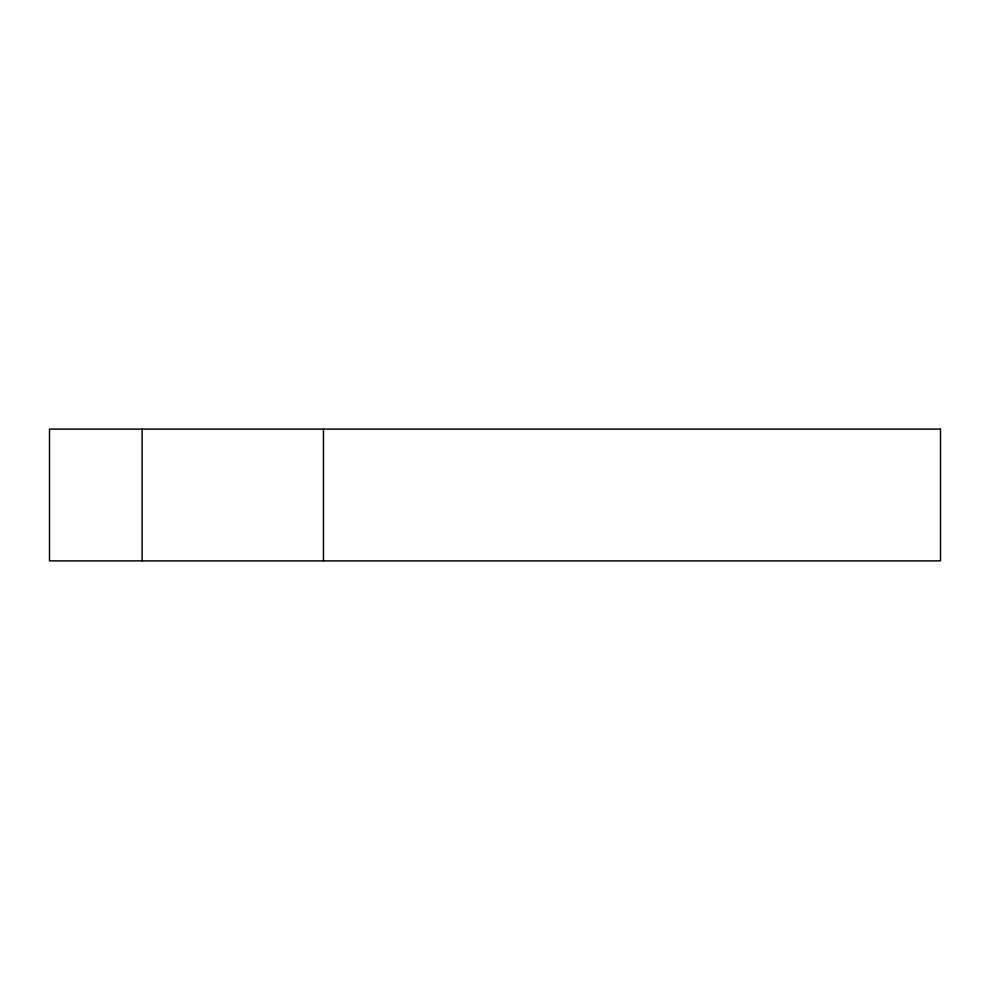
<?xml version="1.0" encoding="UTF-8"?>
<svg xmlns="http://www.w3.org/2000/svg" width="990" height="990" viewBox="0 0 990 990"><rect width="100%" height="100%" fill="white"/><g stroke="black" fill="none" stroke-linecap="round" stroke-linejoin="round"><path stroke-width="1.49" d="M323.458 429.115L323.458 560.885M142.127 429.115L142.127 560.885M940.5 429.115L49.5 429.115L49.5 560.885L940.5 560.885L940.5 429.115"/></g></svg>
